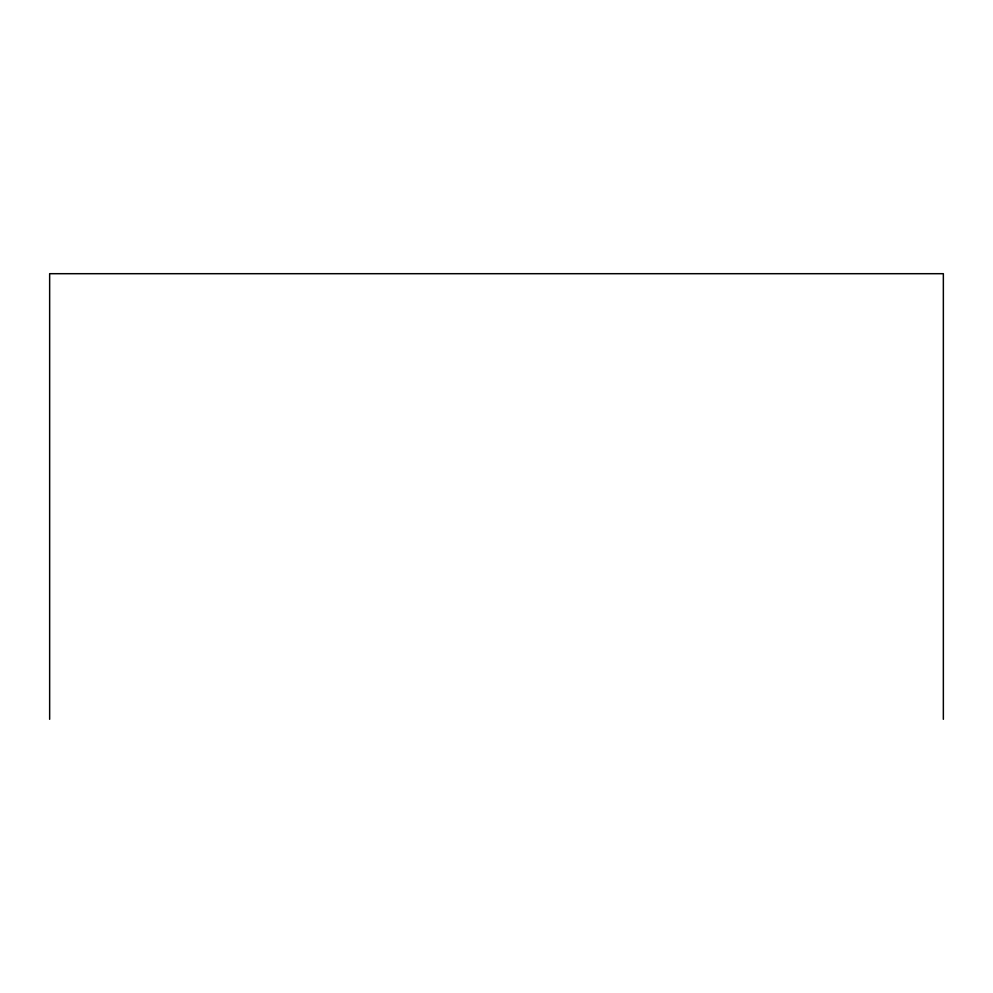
<?xml version="1.0" encoding="UTF-8"?>
<svg xmlns="http://www.w3.org/2000/svg" width="993" height="993" viewBox="0 0 993 993"><rect width="100%" height="100%" fill="white"/><g stroke="black" fill="none" stroke-linecap="round" stroke-linejoin="round"><path stroke-width="1.49" d="M943.35 719.304L943.35 273.696L49.65 273.696L49.65 719.304"/></g></svg>
